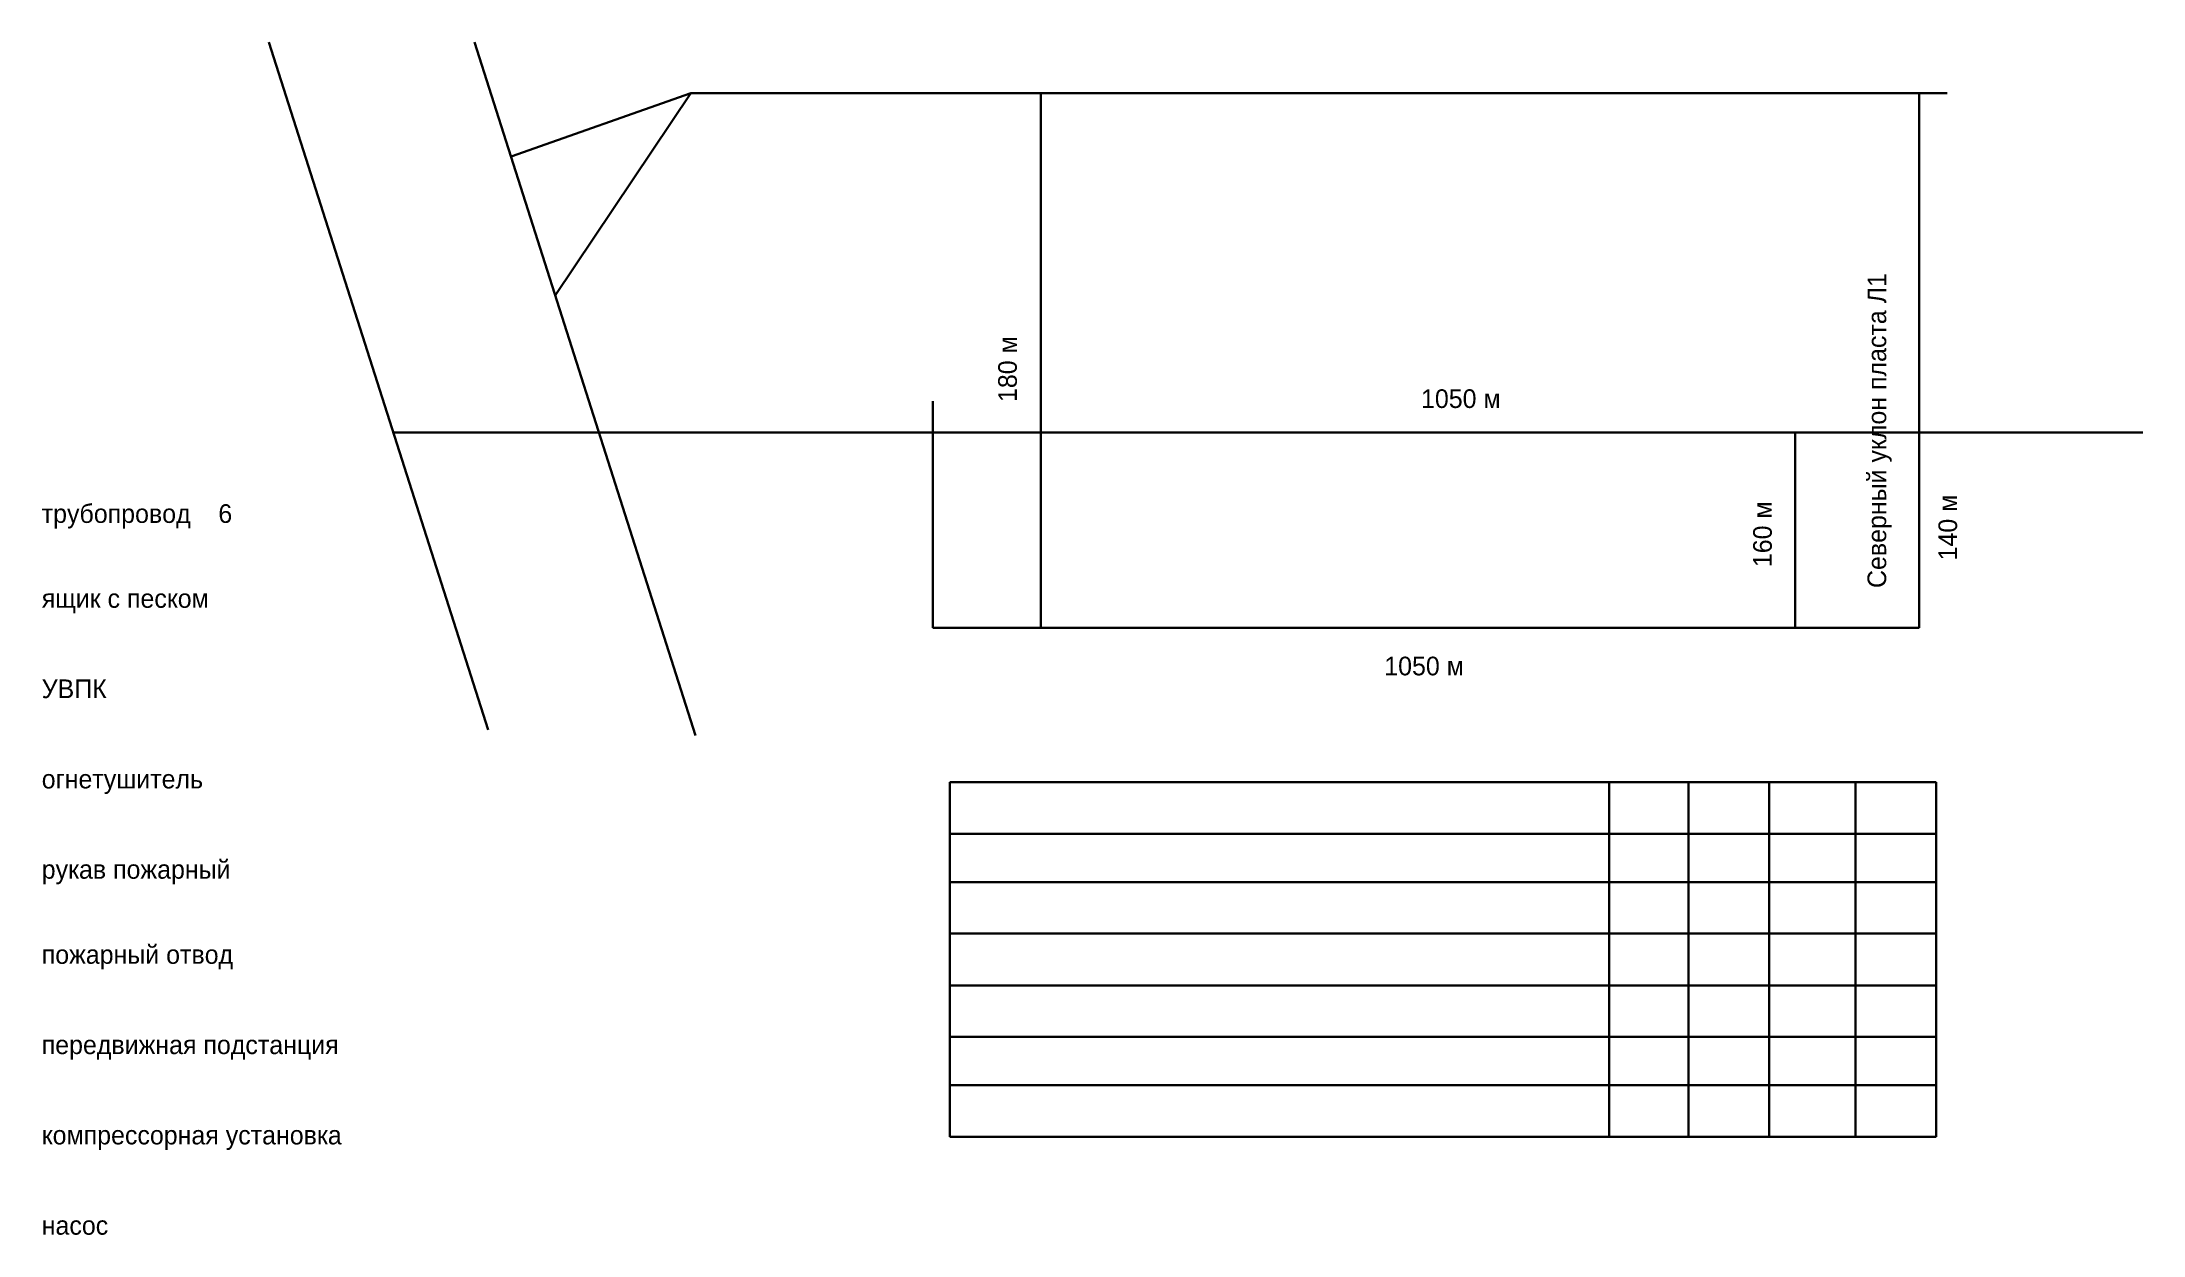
# Model space of a CAD drawing. Header units: millimetres. Extents: x 1 to 1127, y -240 to 399.
import ezdxf

# ---------------------------------------------------------------- set-up
doc = ezdxf.new("R2010")
doc.units = ezdxf.units.MM

msp = doc.modelspace()

# ---------------------------------------------------------------- linework, layer by layer
at = {"lineweight": 30}
for p, q in [((123, 399.2), (240.4, 30.6)), ((233.2, 399.2), (351.5, 27.5)), ((349, 371.8), (252.7, 337.8)), ((349, 371.8), (276.4, 263.3)), ((349, 371.8), (1022.3, 371.8)), ((536.7, 371.8), (536.7, 85.2)), ((1007.3, 85.2), (1007.3, 371.8)), ((478.7, 206.8), (478.7, 85.2)), ((189.7, 189.9), (1127.3, 189.9)), ((941, 189.9), (941, 85.2)), ((478.7, 85.2), (1007.3, 85.2)), ((487.9, 2.5), (1016.5, 2.5)), ((487.9, 2.5), (487.9, -187.5)), ((841.3, 2.5), (841.3, -187.5)), ((883.8, 2.5), (883.8, -187.5)), ((927, 2.5), (927, -187.5)), ((973.3, 2.5), (973.3, -187.5)), ((1016.5, 2.5), (1016.5, -187.5)), ((487.9, -25.1), (1016.5, -25.1)), ((487.9, -51), (1016.5, -51)), ((487.9, -78.6), (1016.5, -78.6)), ((487.9, -106.4), (1016.5, -106.4)), ((487.9, -134), (1016.5, -134)), ((487.9, -159.9), (1016.5, -159.9)), ((487.9, -187.5), (1016.5, -187.5))]:
    msp.add_line(p, q, dxfattribs=at)

# ---------------------------------------------------------------- texts
for s, p in [('Северный уклон пласта Л1', (989.7, 106.6)), ('180 м', (523.8, 206.3)), ('160 м', (928.4, 117.8)), ('140 м', (1027.7, 121.4))]:
    msp.add_text(s, height=10, rotation=90).set_placement(p)
for s, p in [('1050 м', (740.4, 203.1)), ('трубопровод    6', (1.2, 141.5)), ('ящик с песком', (1.2, 96)), ('1050 м', (720.7, 59.8)), ('УВПК', (1.2, 47.6)), ('огнетушитель', (1.2, -0.8)), ('рукав пожарный', (1.2, -49.2)), ('пожарный отвод', (1.2, -94.8)), ('передвижная подстанция', (1.2, -143.2)), ('компрессорная установка', (1.2, -191.6)), ('насос', (1.2, -240))]:
    msp.add_text(s, height=10).set_placement(p)

doc.saveas('drawing.dxf')
